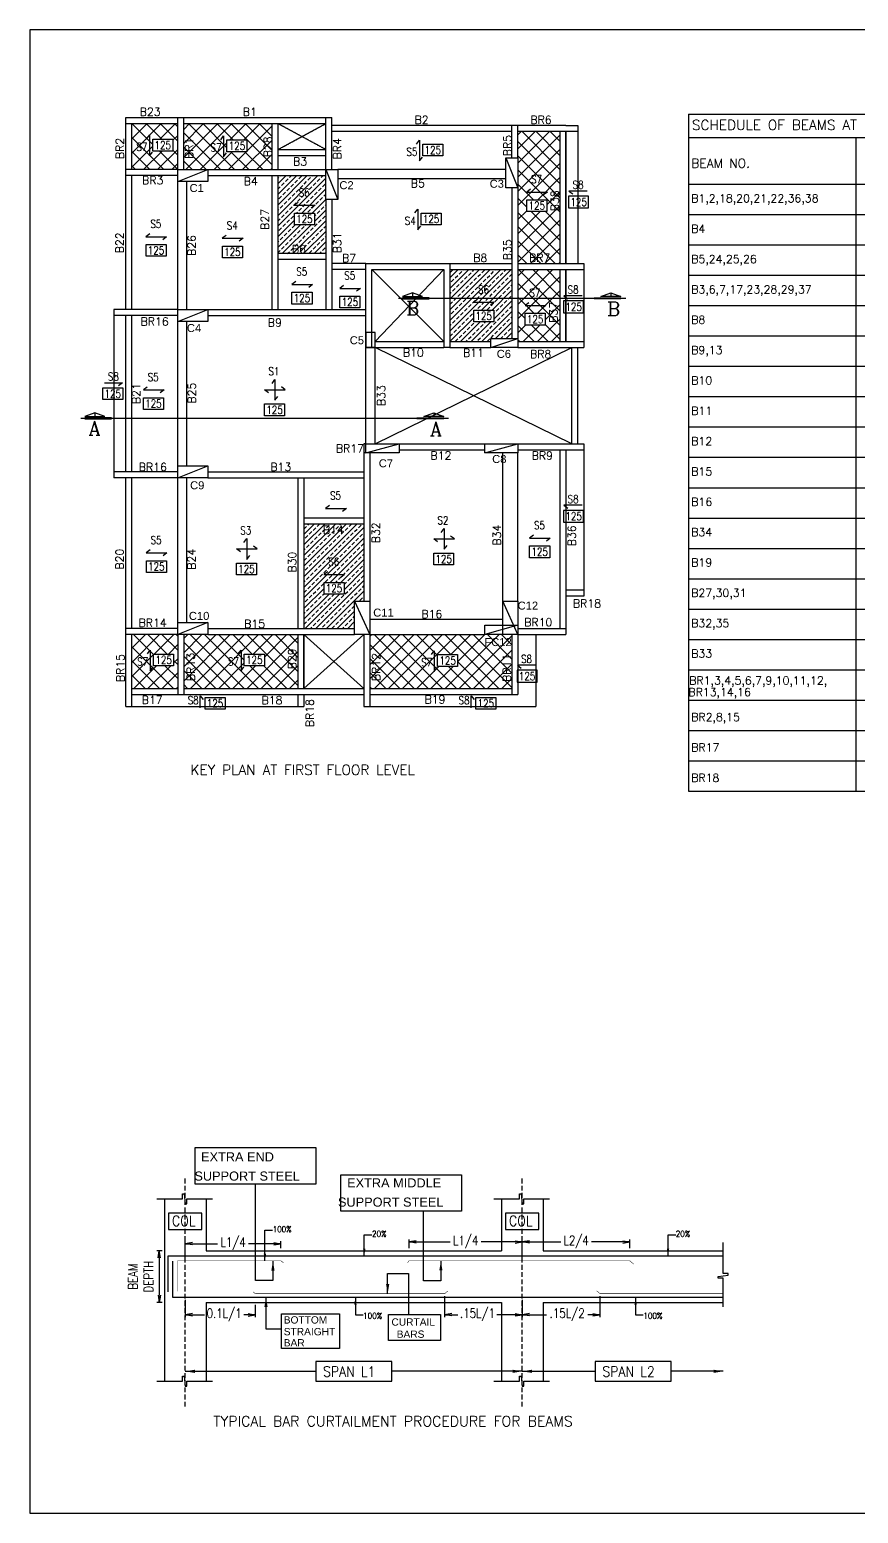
# Model space of a CAD drawing. Extents: x 3522 to 54839, y 1757 to 38837.
# Drawn here: x 3522 to 24226, y 1757 to 38837 of the extents above; entities that cross this region are included whole.
import ezdxf
from ezdxf.enums import TextEntityAlignment as Align

# ---------------------------------------------------------------- set-up
doc = ezdxf.new("R2010")
doc.units = 0
doc.linetypes.add('DASHED', pattern=[0.75, 0.5, -0.25])
doc.linetypes.add('HIDDEN2', pattern=[0.1875, 0.125, -0.0625])
doc.layers.get('0').update_dxf_attribs({"linetype": 'CONTINUOUS'})
doc.layers.get('DEFPOINTS').update_dxf_attribs({"linetype": 'CONTINUOUS'})
for name, color, linetype in [('BM', 2, 'CONTINUOUS'), ('COLUMN', 1, 'CONTINUOUS'), ('DIM', 30, 'CONTINUOUS'), ('DIM_', 30, 'CONTINUOUS'), ('H', 9, 'CONTINUOUS'), ('SLAB_MATK', 161, 'CONTINUOUS'), ('SLAB_TEXT', 3, 'CONTINUOUS'), ('ST', 6, 'CONTINUOUS'), ('TABLE', 62, 'CONTINUOUS'), ('TEXT', 7, 'CONTINUOUS'), ('TEXT_SCH', 7, 'CONTINUOUS'), ('TXT1', 4, 'CONTINUOUS'), ('TXT2', 161, 'CONTINUOUS')]:
    doc.layers.add(name, color=color, linetype=linetype)
doc.styles.add('AA', font='arial.ttf')
doc.styles.add('AS', font='romans.shx', dxfattribs={"width": 0.8})
doc.styles.add('D1', font='romans.shx')
doc.styles.add('ROMANC', font='romanc.shx')
doc.styles.add('ROMANS', font='romans.shx', dxfattribs={"height": 0.2})
doc.styles.get("Standard").update_dxf_attribs({"font": 'arial.ttf'})
doc.dimstyles.new('DIM_AS', dxfattribs={"dimtxt": 195, "dimasz": 150, "dimexe": 50, "dimexo": 50, "dimgap": 50, "dimtad": 0, "dimdec": 0, "dimzin": 0, "dimtxsty": 'AS', "dimblk": 'OPEN', "dimcen": 0, "dimclrd": 256, "dimclre": 256, "dimclrt": 3, "dimazin": 3, "dimtfac": 1, "dimtdec": 0, "dimtmove": 0, "dimatfit": 3, "dimtolj": 1, "dimtzin": 0})
pattern_1 = [(45, (-2210513.87, 189036), (-176.776695, 176.776695), []), (135, (-2210513.87, 189036), (-176.776695, -176.776695), [])]

# ---------------------------------------------------------------- blocks, each defined once
blk = doc.blocks.new('_OPEN')
at = {"color": 0, "linetype": 'BYBLOCK'}
for p, q in [((-1, 0.17), (0, 0)), ((-1, -0.17), (0, 0)), ((0, 0), (-1, 0))]:
    blk.add_line(p, q, dxfattribs=at)
blk = doc.blocks.new('*D2')
at = {"layer": 'DEFPOINTS', "color": 0}
for p in [(1409930, -190329), (1409819, -191408), (1409930, -191408)]:
    blk.add_point(p, dxfattribs=at)
at = {"layer": 'DIM'}
for p, q in [((1409880, -190329), (1409769, -190329)), ((1409819, -190479), (1409819, -191258)), ((1409880, -191408), (1409769, -191408))]:
    blk.add_line(p, q, dxfattribs=at)
at = {"layer": 'DIM', "xscale": 150, "yscale": 150, "zscale": 150}
for p, rotation in [((1409819, -190329), 90), ((1409819, -191408), 270)]:
    blk.add_blockref('_OPEN', p, dxfattribs=dict(at, rotation=rotation))
at = {"layer": 'DIM', "color": 3, "insert": (1409434, -190869), "char_height": 195, "attachment_point": 5, "rotation": 90, "style": 'AS'}
blk.add_mtext('\\A1;{\\C4;BEAM\\PDEPTH}', dxfattribs=at)
blk = doc.blocks.new('*D5')
at = {"layer": 'DEFPOINTS', "color": 0}
for p in [(1419619, -190147), (1419619, -190329), (1417378, -190542)]:
    blk.add_point(p, dxfattribs=at)
at = {"layer": 'DIM'}
for p, q in [((1417378, -190492), (1417378, -190097)), ((1417528, -190147), (1418177, -190147)), ((1419469, -190147), (1418819, -190147)), ((1419619, -190279), (1419619, -190097))]:
    blk.add_line(p, q, dxfattribs=at)
at = {"layer": 'DIM', "xscale": 150, "yscale": 150, "zscale": 150, "rotation": 180}
blk.add_blockref('_OPEN', (1417378, -190147), dxfattribs=at)
at = {"layer": 'DIM', "xscale": 150, "yscale": 150, "zscale": 150}
blk.add_blockref('_OPEN', (1419619, -190147), dxfattribs=at)
at = {"layer": 'DIM', "color": 3, "insert": (1418498, -190147), "char_height": 195, "attachment_point": 5, "style": 'AS'}
blk.add_mtext('\\A1;L2/4', dxfattribs=at)
blk = doc.blocks.new('*D3')
at = {"layer": 'DEFPOINTS', "color": 0}
for p in [(1415020, -190329), (1417378, -190147), (1417378, -190542)]:
    blk.add_point(p, dxfattribs=at)
at = {"layer": 'DIM'}
for p, q in [((1415020, -190279), (1415020, -190097)), ((1415170, -190147), (1415878, -190147)), ((1417228, -190147), (1416520, -190147)), ((1417378, -190492), (1417378, -190097))]:
    blk.add_line(p, q, dxfattribs=at)
at = {"layer": 'DIM', "xscale": 150, "yscale": 150, "zscale": 150, "rotation": 180}
blk.add_blockref('_OPEN', (1415020, -190147), dxfattribs=at)
at = {"layer": 'DIM', "xscale": 150, "yscale": 150, "zscale": 150}
blk.add_blockref('_OPEN', (1417378, -190147), dxfattribs=at)
at = {"layer": 'DIM', "color": 3, "insert": (1416199, -190147), "char_height": 195, "attachment_point": 5, "style": 'AS'}
blk.add_mtext('\\A1;L1/4', dxfattribs=at)
blk = doc.blocks.new('*D6')
at = {"layer": 'DEFPOINTS', "color": 0}
for p in [(1412352, -190183), (1412352, -190329), (1410360, -190542)]:
    blk.add_point(p, dxfattribs=at)
at = {"layer": 'DIM'}
for p, q in [((1410360, -190492), (1410360, -190133)), ((1410510, -190183), (1411035, -190183)), ((1412202, -190183), (1411677, -190183)), ((1412352, -190279), (1412352, -190133))]:
    blk.add_line(p, q, dxfattribs=at)
at = {"layer": 'DIM', "xscale": 150, "yscale": 150, "zscale": 150, "rotation": 180}
blk.add_blockref('_OPEN', (1410360, -190183), dxfattribs=at)
at = {"layer": 'DIM', "xscale": 150, "yscale": 150, "zscale": 150}
blk.add_blockref('_OPEN', (1412352, -190183), dxfattribs=at)
at = {"layer": 'DIM', "color": 3, "insert": (1411356, -190183), "char_height": 195, "attachment_point": 5, "style": 'AS'}
blk.add_mtext('\\A1;L1/4', dxfattribs=at)
blk = doc.blocks.new('*D7')
at = {"layer": 'DEFPOINTS', "color": 0}
for p in [(1415761, -191224), (1417378, -191300), (1415761, -191663)]:
    blk.add_point(p, dxfattribs=at)
at = {"layer": 'DIM'}
for p, q in [((1415761, -191274), (1415761, -191713)), ((1417378, -191350), (1417378, -191713)), ((1415911, -191663), (1416038, -191663)), ((1417228, -191663), (1416851, -191663))]:
    blk.add_line(p, q, dxfattribs=at)
at = {"layer": 'DIM', "xscale": 150, "yscale": 150, "zscale": 150, "rotation": 180}
blk.add_blockref('_OPEN', (1415761, -191663), dxfattribs=at)
at = {"layer": 'DIM', "xscale": 150, "yscale": 150, "zscale": 150}
blk.add_blockref('_OPEN', (1417378, -191663), dxfattribs=at)
at = {"layer": 'DIM', "color": 3, "insert": (1416444, -191663), "char_height": 195, "attachment_point": 5, "style": 'AS'}
blk.add_mtext('\\A1;.15L/1', dxfattribs=at)
blk = doc.blocks.new('*D4')
at = {"layer": 'DEFPOINTS', "color": 0}
for p in [(1418995, -191224), (1417378, -191300), (1418995, -191663)]:
    blk.add_point(p, dxfattribs=at)
at = {"layer": 'DIM'}
for p, q in [((1417378, -191350), (1417378, -191713)), ((1418995, -191274), (1418995, -191713)), ((1417528, -191663), (1417883, -191663)), ((1418845, -191663), (1418741, -191663))]:
    blk.add_line(p, q, dxfattribs=at)
at = {"layer": 'DIM', "xscale": 150, "yscale": 150, "zscale": 150, "rotation": 180}
blk.add_blockref('_OPEN', (1417378, -191663), dxfattribs=at)
at = {"layer": 'DIM', "xscale": 150, "yscale": 150, "zscale": 150}
blk.add_blockref('_OPEN', (1418995, -191663), dxfattribs=at)
at = {"layer": 'DIM', "color": 3, "insert": (1418312, -191663), "char_height": 195, "attachment_point": 5, "style": 'AS'}
blk.add_mtext('\\A1;.15L/2', dxfattribs=at)
blk = doc.blocks.new('*D8')
at = {"layer": 'DEFPOINTS', "color": 0}
for p in [(1410360, -191300), (1411819, -191408), (1411819, -191665)]:
    blk.add_point(p, dxfattribs=at)
at = {"layer": 'DIM'}
for p, q in [((1410360, -191350), (1410360, -191715)), ((1411819, -191458), (1411819, -191715)), ((1410510, -191665), (1410760, -191665)), ((1411669, -191665), (1411581, -191665))]:
    blk.add_line(p, q, dxfattribs=at)
at = {"layer": 'DIM', "xscale": 150, "yscale": 150, "zscale": 150, "rotation": 180}
blk.add_blockref('_OPEN', (1410360, -191665), dxfattribs=at)
at = {"layer": 'DIM', "xscale": 150, "yscale": 150, "zscale": 150}
blk.add_blockref('_OPEN', (1411819, -191665), dxfattribs=at)
at = {"layer": 'DIM', "color": 3, "insert": (1411170, -191665), "char_height": 195, "attachment_point": 5, "style": 'AS'}
blk.add_mtext('\\A1;0.1L/1', dxfattribs=at)
blk = doc.blocks.new('A$C474F4318')
at = {"layer": 'BM', "linetype": 'HIDDEN2', "ltscale": 800}
for p, q in [((1186.4, 410.7), (1186.4, 5204)), ((8204.5, 410.7), (8204.5, 5204))]:
    blk.add_line(p, q, dxfattribs=at)
at = {"layer": 'BM'}
for p, q in [((756.6, 4736.4), (756.6, 941.1)), ((1619.4, 4736.4), (1619.4, 3657.9)), ((7773.1, 4736.4), (7773.1, 3657.9)), ((8635.9, 4736.4), (8635.9, 3657.9)), ((7773.1, 4059.4), (7773.1, 3915.6)), ((8635.9, 4059.4), (8635.9, 3915.6)), ((1619.4, 3931.2), (1619.4, 3787.4)), ((1619.4, 3657.9), (7773.1, 3657.9)), ((8635.9, 3657.9), (12389.1, 3657.9)), ((1619.4, 2579.5), (7773.1, 2579.5)), ((1619.4, 2579.5), (1619.4, 941.1)), ((7773.1, 2579.5), (7773.1, 941.1)), ((8635.9, 2579.5), (8635.9, 941.1)), ((8635.9, 2579.5), (12389.1, 2579.5)), ((1619.4, 1471.7), (1619.4, 1327.9)), ((7773.1, 1471.7), (7773.1, 1327.9)), ((8635.9, 1471.7), (8635.9, 1327.9))]:
    blk.add_line(p, q, dxfattribs=at)
for points in [[(597.7, 4736.4), (1126.6, 4736.4), (1126.6, 4841.2), (1162, 4841.2), (1186.4, 4631.5), (1220.5, 4631.5), (1220.5, 4736.4), (1751.4, 4736.4)], [(7614.2, 4736.4), (8143.1, 4736.4), (8143.1, 4841.2), (8178.5, 4841.2), (8202.9, 4631.5), (8237.1, 4631.5), (8237.1, 4736.4), (8767.9, 4736.4)], [(12389.1, 2488.5), (12389.1, 3087.6), (12284.2, 3087.6), (12284.2, 3123), (12494, 3147.4), (12494, 3181.6), (12389.1, 3181.6), (12389.1, 3829.4)], [(597.7, 941.1), (1126.6, 941.1), (1126.6, 1046), (1162, 1046), (1186.4, 836.2), (1220.5, 836.2), (1220.5, 941.1), (1751.4, 941.1)], [(7614.2, 941.1), (8143.1, 941.1), (8143.1, 1046), (8178.5, 1046), (8202.9, 836.2), (8237.1, 836.2), (8237.1, 941.1), (8767.9, 941.1)]]:
    blk.add_lwpolyline(points, dxfattribs=at)
at = {"layer": 'DIM_'}
for points in [[(1390.1, 5807.5), (3906.1, 5807.5), (3906.1, 5045.6), (1390.1, 5045.6)], [(4423.9, 5239.8), (6939.9, 5239.8), (6939.9, 4477.9), (4423.9, 4477.9)], [(837.2, 4102.8), (1532.5, 4102.8), (1532.5, 4442.4), (837.2, 4442.4)], [(7853.7, 4102.8), (8549, 4102.8), (8549, 4442.4), (7853.7, 4442.4)], [(3190.1, 2346.2), (4397.2, 2346.2), (4397.2, 1619.2), (3190.1, 1619.2)], [(5419, 2332.3), (6501.4, 2332.3), (6501.4, 1787.2), (5419, 1787.2)], [(3905.7, 942.2), (5486.8, 942.2), (5486.8, 1349.6), (3905.7, 1349.6)], [(9721.9, 942.2), (11303.1, 942.2), (11303.1, 1349.6), (9721.9, 1349.6)]]:
    blk.add_lwpolyline(points, close=True, dxfattribs=at)
at = {"layer": 'DIM_', "linetype": 'CONTINUOUS'}
blk.add_lwpolyline([(3012.2, 3405.1), (3012.2, 3038.8), (2648.1, 3038.8), (2648.1, 5045.6)], dxfattribs=at)
at = {"layer": 'ST', "linetype": 'CONTINUOUS'}
for points in [[(828, 2798.8), (828, 3550.1), (12389.1, 3550.1)], [(918.7, 3442.7), (918.7, 2687.4), (12389.1, 2687.4)]]:
    blk.add_lwpolyline(points, dxfattribs=at)
at = {"layer": 'ST', "linetype": 'CONTINUOUS', "const_width": 10}
for points in [[(1024.1, 2814.2), (1024.1, 3445), (3178.7, 3445), (3232.8, 3408.2)], [(5816, 3407.7), (5846.1, 3445), (10445, 3445), (10522.2, 3380.1)], [(2596.5, 2803.7), (2645.4, 2763.7), (6587.2, 2763.7), (6653.2, 2817.1)], [(9754.9, 2822.1), (9821.8, 2763.7), (12389.1, 2763.7)]]:
    blk.add_lwpolyline(points, dxfattribs=at)
at = {"layer": 'TEXT', "style": 'ROMANS', "width": 0.88}
for s, p in [('100%%%', (3006.5, 4042.3)), ('20%%%', (5074.9, 3947)), ('20%%%', (11399, 3947)), ('100%%%', (4890.5, 2239.8)), ('100%%%', (10724.5, 2239.8))]:
    blk.add_text(s, height=125, dxfattribs=at).set_placement(p)
at = {"layer": 'TXT1'}
for s, height, p in [('EXTRA END', 189.8, (1516.1, 5517.6)), (' SUPPORT STEEL', 189.803, (1303.9, 5117.6)), ('EXTRA MIDDLE', 189.803, (4557.2, 4975.2)), (' SUPPORT STEEL', 189.803, (4292.8, 4575.2)), ('BOTTOM ', 151.84, (3237.1, 2140.5)), ('CURTAIL ', 151.84, (5480.1, 2097)), ('STRAIGHT', 151.84, (3237.1, 1896.1)), ('BARS', 151.84, (5589.2, 1844)), ('BAR', 151.84, (3237.1, 1663.9))]:
    blk.add_text(s, height=height, dxfattribs=at).set_placement(p)
at = {"layer": 'TXT1', "style": 'ROMANS', "width": 0.88}
for s, p in [('COL', (910.9, 4170.1)), ('COL', (7927.5, 4170.1)), ('SPAN L1', (4056.5, 1032.7)), ('SPAN L2', (9872.8, 1032.7))]:
    blk.add_text(s, height=215.69, dxfattribs=at).set_placement(p)
at = {"layer": 'TXT2', "style": 'ROMANC'}
blk.add_text('TYPICAL BAR CURTAILMENT PROCEDURE FOR BEAMS ', height=214.773, dxfattribs=at).set_placement((1770.6, 0))
at = {"layer": 'DIM'}
for base, p1, p2, text, picture, middle in [((3178.7, 3804.1), (1186.4, 3445), (3178.7, 3657.9), 'L1/4', '*D6', (2182.6, 3804.1)), ((8204.5, 3839.8), (5846.1, 3657.9), (8204.5, 3445), 'L1/4', '*D3', (7025.3, 3839.8)), ((10445, 3839.9), (8204.5, 3445), (10445, 3657.9), 'L2/4', '*D5', (9324.7, 3839.9))]:
    dim = blk.add_linear_dim(base=base, p1=p1, p2=p2, text=text, dimstyle='DIM_AS', dxfattribs=at)
    dim.commit()
    dim.dimension.update_dxf_attribs({"geometry": picture, "text_midpoint": middle, "insert": (-1409173.6, 193987.3)})
dim = blk.add_linear_dim(base=(645, 2579.5), p1=(756.6, 3657.9), p2=(756.6, 2579.5), angle=90, text='{\\C4;BEAM\\PDEPTH}', dimstyle='DIM_AS', dxfattribs=at)
dim.commit()
dim.dimension.update_dxf_attribs({"geometry": '*D2', "text_midpoint": (260, 3118.7), "insert": (-1409173.6, 193987.3)})
for base, p1, p2, text, picture, middle in [((2645.4, 2322), (1186.4, 2687.4), (2645.4, 2579.5), '0.1L/1', '*D8', (1996.8, 2322)), ((6587.2, 2324), (8204.5, 2687.4), (6587.2, 2763.7), '.15L/1', '*D7', (7270.9, 2324))]:
    dim = blk.add_linear_dim(base=base, p1=p1, p2=p2, text=text, dimstyle='DIM_AS', dxfattribs=at)
    dim.commit()
    dim.dimension.update_dxf_attribs({"geometry": picture, "text_midpoint": middle, "dimtype": 128, "insert": (-1409173.6, 193987.3)})
dim = blk.add_linear_dim(base=(9821.8, 2324), p1=(8204.5, 2687.4), p2=(9821.8, 2763.7), angle=180, text='.15L/2', dimstyle='DIM_AS', dxfattribs=at)
dim.commit()
dim.dimension.update_dxf_attribs({"geometry": '*D4', "text_midpoint": (9138.1, 2324), "dimtype": 128, "insert": (-1409173.6, 193987.3)})
at = {"layer": 'DIM_', "linetype": 'CONTINUOUS'}
for points, override in [([(3012.2, 3445.1), (3012.2, 3038.8), (2648.1, 3038.8), (2648.1, 5045.6)], {"dimasz": 200, "dimgap": 50, "dimtad": 0, "dimfxl": 0.02, "dimfxlon": 1}), ([(6509.2, 3445.6), (6509.2, 3030.9), (6145.2, 3030.9), (6145.2, 4477.9)], {"dimasz": 200, "dimgap": 50, "dimtad": 0, "dimfxl": 0.02, "dimfxlon": 1}), ([(2845.7, 3445), (2845.7, 4084.1), (3005.3, 4084.1)], {"dimgap": 50, "dimtad": 0, "dimfxl": 0.02, "dimfxlon": 1}), ([(4914, 3550.1), (4914, 3988.9), (5073.6, 3988.9)], {"dimgap": 50, "dimtad": 0, "dimfxl": 0.02, "dimfxlon": 1}), ([(11238.2, 3550.1), (11238.2, 3988.9), (11397.8, 3988.9)], {"dimgap": 50, "dimtad": 0, "dimfxl": 0.02, "dimfxlon": 1}), ([(5400.9, 2761.1), (5400.9, 3179.7), (5834, 3179.7), (5834, 2332.3)], {"dimasz": 200, "dimfxl": 0.02, "dimfxlon": 1}), ([(2867.7, 2687.8), (2867.7, 2028), (3190.1, 2028)], {"dimasz": 200, "dimgap": 50, "dimtad": 0, "dimfxl": 0.02, "dimfxlon": 1}), ([(4729.7, 2687.4), (4729.7, 2322.9), (4889.3, 2322.9)], {"dimgap": 50, "dimtad": 0, "dimfxl": 0.02, "dimfxlon": 1}), ([(10563.7, 2687.4), (10563.7, 2322.9), (10723.3, 2322.9)], {"dimgap": 50, "dimtad": 0, "dimfxl": 0.02, "dimfxlon": 1}), ([(1186.9, 1145.9), (3905.7, 1145.9)], {"dimasz": 200, "dimgap": 50, "dimtad": 0, "dimfxl": 0.02, "dimfxlon": 1, "dimtfill": 2}), ([(8204.5, 1145.9), (5486.8, 1145.9)], {"dimasz": 200, "dimgap": 50, "dimtad": 0, "dimfxl": 0.02, "dimfxlon": 1, "dimtfill": 2}), ([(8204.4, 1145.9), (9721.9, 1145.9)], {"dimasz": 200, "dimgap": 50, "dimtad": 0, "dimfxl": 0.02, "dimfxlon": 1, "dimtfill": 2}), ([(12389.1, 1145.9), (11303.1, 1145.9)], {"dimasz": 200, "dimgap": 50, "dimtad": 0, "dimfxl": 0.02, "dimfxlon": 1, "dimtfill": 2})]:
    blk.add_leader(points, dimstyle='DIM_AS', override=override, dxfattribs=at)

msp = doc.modelspace()

# ---------------------------------------------------------------- hatches: boundary and pattern name
at = {"layer": 'H'}
h = msp.add_hatch(dxfattribs=at)
h.set_pattern_fill('ANSI37,_O', color=256, scale=2000)
h.set_pattern_definition(pattern_1)
h.paths.add_polyline_path([(7221, 36490), (6071, 36490), (6071, 35340), (7221, 35340)])
h.paths.add_polyline_path([(7098, 36099), (7098, 35804), (6598, 35804), (6598, 36099)], flags=16)
h.paths.add_polyline_path([(9571, 36490), (7371, 36490), (7371, 35340), (7971, 35340), (9571, 35340)])
h.paths.add_polyline_path([(8451, 36082), (8951, 36082), (8951, 35787), (8451, 35787)], flags=16)
h.paths.add_polyline_path([(16771, 36290), (15721, 36290), (15721, 35635), (15721, 34885), (15721, 32990), (16771, 32990)])
h.paths.add_polyline_path([(16444, 34586), (16444, 34291), (15945, 34291), (15945, 34586)], flags=16)
h.paths.add_polyline_path([(16771, 32840), (15721, 32840), (15721, 32120), (16771, 32120)])
h.paths.add_polyline_path([(16771, 32120), (15721, 32120), (15721, 31120), (15721, 31040), (16771, 31040)])
h.paths.add_polyline_path([(16402, 31453), (15902, 31453), (15902, 31748), (16402, 31748)], flags=16)
h.paths.add_polyline_path([(6145, 35758), (6504, 35758), (6504, 36058), (6145, 36058)], flags=24)
h.paths.add_polyline_path([(6607, 35801), (7088, 35801), (7088, 36101), (6607, 36101)], flags=24)
h.paths.add_polyline_path([(9621, 35596), (9621, 36220), (9321, 36220), (9321, 35596)], flags=9)
h.paths.add_polyline_path([(7653, 35557), (7653, 36105), (7353, 36105), (7353, 35557)], flags=9)
h.paths.add_polyline_path([(7998, 35741), (8357, 35741), (8357, 36041), (7998, 36041)], flags=24)
h.paths.add_polyline_path([(8460, 35784), (8941, 35784), (8941, 36084), (8460, 36084)], flags=24)
h.paths.add_polyline_path([(15948, 32985), (16581, 32985), (16581, 33285), (15948, 33285)], flags=9)
h.paths.add_polyline_path([(16794, 34249), (16794, 34872), (16494, 34872), (16494, 34249)], flags=9)
h.paths.add_polyline_path([(16009, 34950), (16368, 34950), (16368, 35250), (16009, 35250)], flags=24)
h.paths.add_polyline_path([(15954, 34289), (16435, 34289), (16435, 34589), (15954, 34589)], flags=24)
h.paths.add_polyline_path([(15967, 32112), (16326, 32112), (16326, 32412), (15967, 32412)], flags=9)
h.paths.add_polyline_path([(15912, 31450), (16393, 31450), (16393, 31750), (15912, 31750)], flags=24)
h.paths.add_polyline_path([(16759, 31463), (16759, 32087), (16459, 32087), (16459, 31463)], flags=24)
h = msp.add_hatch(dxfattribs=at)
h.set_pattern_fill('ANSI33', color=256, scale=750)
h.set_pattern_definition([(45, (-2210513.87, 189036), (-132.582521, 132.582521), []), (45, (-2210381.3, 189036), (-132.582521, 132.582521), [93.75, -46.875])])
h.paths.add_polyline_path([(10921, 35190), (9721, 35190), (9721, 33240), (10921, 33240), (10921, 34590)])
h.paths.add_polyline_path([(10137, 34254), (10637, 34254), (10637, 33959), (10137, 33959)], flags=16)
h.paths.add_polyline_path([(10023, 33204), (10447, 33204), (10447, 33504), (10023, 33504)], flags=9)
h.paths.add_polyline_path([(10205, 34618), (10557, 34618), (10557, 34918), (10205, 34918)], flags=24)
h.paths.add_polyline_path([(10146, 33956), (10627, 33956), (10627, 34256), (10146, 34256)], flags=24)
h = msp.add_hatch(dxfattribs=at)
h.set_pattern_fill('ANSI33', color=256, scale=750)
h.set_pattern_definition([(45, (14020.72, 31039.76), (-132.583, 132.583), []), (45, (14153.3, 31039.76), (-132.583, 132.583), [93.75, -46.875])])
h.paths.add_polyline_path([(15571, 32840), (14021, 32840), (14021, 31040), (15041, 31040), (15041, 31120), (15571, 31120)])
h.paths.add_polyline_path([(15115, 31535), (14616, 31535), (14616, 31830), (15115, 31830)], flags=16)
h.paths.add_polyline_path([(14680, 32194), (15039, 32194), (15039, 32494), (14680, 32494)], flags=24)
h.paths.add_polyline_path([(14621, 31533), (15109, 31533), (15109, 31833), (14621, 31833)], flags=24)
h = msp.add_hatch(dxfattribs=at)
h.set_pattern_fill('ANSI33', color=256, scale=750)
h.set_pattern_definition([(45, (10375.41, 23838.01), (-132.583, 132.583), []), (45, (10508, 23838.01), (-132.583, 132.583), [93.75, -46.875])])
h.paths.add_polyline_path([(11641, 24550), (11871, 24550), (11871, 26490), (10375, 26490), (10375, 23870), (11641, 23870)])
h.paths.add_polyline_path([(10877, 24729), (10877, 25024), (11376, 25024), (11376, 24729)], flags=16)
h.paths.add_polyline_path([(10945, 25389), (11297, 25389), (11297, 25689), (10945, 25689)], flags=24)
h.paths.add_polyline_path([(10886, 24727), (11367, 24727), (11367, 25027), (10886, 25027)], flags=24)
h.paths.add_polyline_path([(10798, 26185), (11383, 26185), (11383, 26485), (10798, 26485)], flags=24)
h.paths.add_polyline_path([(10741, 23838), (11336, 23838), (11336, 24138), (10741, 24138)], flags=9)
h = msp.add_hatch(dxfattribs=at)
h.set_pattern_fill('ANSI37,_O', color=256, scale=2000)
h.set_pattern_definition(pattern_1)
h.paths.add_polyline_path([(15571, 23720), (15341, 23720), (14891, 23720), (12021, 23720), (12021, 22370), (15571, 22370)])
h.paths.add_polyline_path([(14214, 22923), (13714, 22923), (13714, 23218), (14214, 23218)], flags=16)
h.paths.add_polyline_path([(10225, 23720), (7971, 23720), (7371, 23720), (7371, 22370), (10225, 22370)])
h.paths.add_polyline_path([(8885, 22938), (8885, 23233), (9385, 23233), (9385, 22938)], flags=16)
h.paths.add_polyline_path([(7221, 23720), (6071, 23720), (6071, 22370), (7221, 22370)])
h.paths.add_polyline_path([(6619, 23233), (7119, 23233), (7119, 22938), (6619, 22938)], flags=16)
h.paths.add_polyline_path([(13262, 22877), (13621, 22877), (13621, 23177), (13262, 23177)], flags=24)
h.paths.add_polyline_path([(13723, 22920), (14204, 22920), (14204, 23220), (13723, 23220)], flags=24)
h.paths.add_polyline_path([(15591, 22485), (15591, 23185), (15291, 23185), (15291, 22485)], flags=9)
h.paths.add_polyline_path([(12325, 22507), (12325, 23293), (12025, 23293), (12025, 22507)], flags=24)
h.paths.add_polyline_path([(14830, 23377), (15617, 23377), (15617, 23687), (14830, 23687)], flags=9)
h.paths.add_polyline_path([(10230, 22800), (10230, 23414), (9930, 23414), (9930, 22800)], flags=9)
h.paths.add_polyline_path([(8432, 22892), (8791, 22892), (8791, 23192), (8432, 23192)], flags=24)
h.paths.add_polyline_path([(8894, 22935), (9375, 22935), (9375, 23235), (8894, 23235)], flags=24)
h.paths.add_polyline_path([(7695, 22507), (7695, 23293), (7395, 23293), (7395, 22507)], flags=24)
h.paths.add_polyline_path([(6166, 22892), (6526, 22892), (6526, 23192), (6166, 23192)], flags=24)
h.paths.add_polyline_path([(6628, 22935), (7109, 22935), (7109, 23235), (6628, 23235)], flags=24)

# ---------------------------------------------------------------- linework, layer by layer
at = {"linetype": 'CONTINUOUS'}
msp.add_lwpolyline([(3522, 1757), (54822, 1757), (54822, 38837), (3522, 38837)], close=True, dxfattribs=at)
at = {"layer": 'BM'}
for p, q in [((5921, 31840), (5921, 36640)), ((5921, 36640), (11071, 36640)), ((5921, 36490), (7221, 36490)), ((6071, 35340), (6071, 36490)), ((7221, 35340), (7221, 36640)), ((7371, 35340), (7371, 36640)), ((7371, 36490), (10921, 36490)), ((9571, 36490), (9571, 35340)), ((9721, 36490), (9721, 35340)), ((10921, 35340), (10921, 36640)), ((11071, 35340), (11071, 36640)), ((16921, 36440), (11071, 36440)), ((15571, 35635), (15571, 36440)), ((15721, 35635), (15721, 36440)), ((16921, 36440), (17221, 36440)), ((17221, 36440), (17221, 32990)), ((15571, 36290), (11071, 36290)), ((17221, 36290), (15721, 36290)), ((16771, 36290), (16771, 32990)), ((16921, 32990), (16921, 36290)), ((16921, 36290), (16921, 32990)), ((9721, 35840), (10921, 35840)), ((9721, 35840), (10921, 35840)), ((9721, 35690), (10921, 35690)), ((7221, 35340), (5921, 35340)), ((7971, 35340), (10921, 35340)), ((15421, 35340), (11221, 35340)), ((7221, 35190), (5921, 35190)), ((6071, 31840), (6071, 35190)), ((7221, 31840), (7221, 35040)), ((7451, 31840), (7451, 35040)), ((7971, 35190), (10921, 35190)), ((9571, 35190), (9571, 31840)), ((9721, 35193), (9721, 31840)), ((15421, 35110), (11221, 35110)), ((15571, 34885), (15571, 31120)), ((15721, 34885), (15721, 31120)), ((10921, 34590), (10921, 31840)), ((11071, 34590), (11071, 31840)), ((10921, 33240), (9721, 33240)), ((10921, 33090), (9721, 33090)), ((11921, 32990), (11071, 32990)), ((11921, 32840), (11071, 32840)), ((14021, 32990), (15571, 32990)), ((14021, 32840), (15571, 32840)), ((15721, 32990), (16921, 32990)), ((15721, 32840), (17371, 32840)), ((16771, 32840), (16771, 31040)), ((16921, 32990), (17371, 32990)), ((16921, 31040), (16921, 32840)), ((16921, 32840), (16921, 31040)), ((17371, 32990), (17371, 30890)), ((5621, 31840), (5621, 27640)), ((7221, 31840), (5621, 31840)), ((7221, 31690), (5621, 31690)), ((5921, 27790), (5921, 31690)), ((6071, 27790), (6071, 31690)), ((7221, 27940), (7221, 31540)), ((7451, 27940), (7451, 31540)), ((7971, 31840), (11921, 31840)), ((7971, 31690), (11921, 31690)), ((11921, 28490), (11921, 30890)), ((12151, 31040), (13871, 31040)), ((12151, 28490), (12151, 30890)), ((12151, 30890), (13871, 30890)), ((14021, 31040), (15041, 31040)), ((14021, 30890), (15041, 30890)), ((15721, 31040), (17371, 31040)), ((15721, 30890), (17371, 30890)), ((17071, 28490), (17071, 30890)), ((17221, 28490), (17221, 30890)), ((11871, 28490), (11871, 24550)), ((12021, 28260), (12021, 24550)), ((12751, 28490), (14891, 28490)), ((12751, 28340), (14891, 28340)), ((15341, 24550), (15341, 28260)), ((15721, 28490), (17368, 28490)), ((15721, 28340), (17368, 28340)), ((15721, 24550), (15721, 28260)), ((16768, 28340), (16768, 23870)), ((16918, 28340), (16918, 23720)), ((16918, 28340), (16918, 23720)), ((17368, 28490), (17368, 24680)), ((7221, 27790), (5621, 27790)), ((7221, 27640), (5621, 27640)), ((5921, 21920), (5921, 27640)), ((6071, 23870), (6071, 27640)), ((7221, 24020), (7221, 27640)), ((7451, 24020), (7451, 27640)), ((7971, 27790), (11871, 27790)), ((7971, 27640), (11871, 27640)), ((10225, 27640), (10225, 23870)), ((10375, 27640), (10375, 23870)), ((10375, 26640), (11871, 26640)), ((10375, 26490), (11871, 26490)), ((17368, 24830), (16918, 24830)), ((17368, 24680), (16918, 24680)), ((7221, 23870), (5921, 23870)), ((7971, 23870), (10375, 23870)), ((10375, 23870), (11641, 23870)), ((12021, 24100), (15341, 24100)), ((15721, 23870), (16918, 23870)), ((7221, 23720), (5921, 23720)), ((6071, 21920), (6071, 23720)), ((7221, 23720), (7221, 22220)), ((7371, 23720), (7371, 22220)), ((7971, 23720), (10375, 23720)), ((10225, 23720), (10225, 22370)), ((10375, 22370), (10375, 23720)), ((10375, 23720), (10375, 22370)), ((10375, 23720), (11641, 23720)), ((11871, 23720), (11871, 22220)), ((12021, 23720), (12021, 22220)), ((12021, 23720), (14891, 23720)), ((15571, 23720), (15571, 22220)), ((15721, 23720), (15721, 22220)), ((15721, 23720), (16918, 23720)), ((16171, 23720), (16171, 21920)), ((6071, 22370), (7221, 22370)), ((7371, 22370), (11871, 22370)), ((12021, 22370), (15571, 22370)), ((5921, 21920), (10375, 21920)), ((6071, 22220), (11871, 22220)), ((10225, 22220), (10225, 21920)), ((10375, 22220), (10375, 21920)), ((11871, 22220), (11871, 21920)), ((11871, 21920), (16171, 21920)), ((12021, 22220), (12021, 21920)), ((12021, 22220), (15721, 22220))]:
    msp.add_line(p, q, dxfattribs=at)
at = {"layer": 'COLUMN'}
for p, q in [((15421, 35635), (15721, 34885)), ((7221, 35040), (7971, 35340)), ((10921, 35340), (11221, 34590)), ((12071, 32840), (13871, 32840)), ((12071, 30890), (12071, 32840)), ((13871, 32840), (13871, 30890)), ((7221, 31540), (7971, 31840)), ((15041, 30890), (15721, 31120)), ((11921, 28490), (11871, 28490)), ((11921, 28260), (11871, 28260)), ((11921, 28260), (12751, 28490)), ((14891, 28260), (15721, 28490)), ((7221, 27640), (7971, 27940)), ((11641, 24550), (12021, 23720)), ((15721, 23720), (15341, 24550)), ((7971, 24020), (7221, 23720)), ((15721, 23950), (14891, 23720))]:
    msp.add_line(p, q, dxfattribs=at)
for points in [[(15421, 35635), (15721, 35635), (15721, 34885), (15421, 34885)], [(7221, 35040), (7221, 35340), (7971, 35340), (7971, 35040)], [(10921, 35340), (11221, 35340), (11221, 34590), (10921, 34590)], [(7221, 31540), (7221, 31840), (7971, 31840), (7971, 31540)], [(11921, 30890), (12151, 30890), (12151, 31270), (11921, 31270)], [(15041, 30890), (15041, 31120), (15721, 31120), (15721, 30890)], [(11921, 28260), (11921, 28490), (12751, 28490), (12751, 28260)], [(14891, 28260), (14891, 28490), (15721, 28490), (15721, 28260)], [(7221, 27640), (7221, 27940), (7971, 27940), (7971, 27640)], [(11641, 24550), (12021, 24550), (12021, 23720), (11641, 23720)], [(15721, 23720), (15341, 23720), (15341, 24550), (15721, 24550)], [(7971, 24020), (7971, 23720), (7221, 23720), (7221, 24020)], [(15721, 23950), (15721, 23720), (14891, 23720), (14891, 23950)]]:
    msp.add_lwpolyline(points, close=True, dxfattribs=at)
msp.add_lwpolyline([(12151, 30890), (11921, 30890), (11921, 32990), (14021, 32990), (14021, 30890), (13871, 30890)], dxfattribs=at)
at = {"layer": 'DIM'}
for p, q in [((13085, 32261), (12835, 32170)), ((13335, 32170), (13085, 32261)), ((13085, 32261), (13085, 32170)), ((17794, 32170), (18044, 32261)), ((18044, 32261), (18294, 32170)), ((18044, 32261), (18044, 32170)), ((18415, 32120), (12741, 32120)), ((12835, 32170), (13335, 32170)), ((13507, 32132), (12835, 32132)), ((12835, 32107), (13507, 32107)), ((17623, 32132), (18294, 32132)), ((18294, 32107), (17623, 32107)), ((18294, 32170), (17794, 32170)), ((13989, 29120), (4803, 29121)), ((5148, 29262), (4898, 29171)), ((4898, 29171), (5398, 29171)), ((5569, 29133), (4898, 29133)), ((4898, 29108), (5569, 29108)), ((5398, 29171), (5148, 29262)), ((5148, 29262), (5148, 29171)), ((13196, 29133), (13868, 29133)), ((13868, 29108), (13196, 29108)), ((13368, 29170), (13618, 29261)), ((13868, 29170), (13368, 29170)), ((13618, 29261), (13868, 29170)), ((13618, 29261), (13618, 29170))]:
    msp.add_line(p, q, dxfattribs=at)
at = {"layer": 'H', "linetype": 'DASHED'}
for p, q in [((9721, 35840), (10921, 36490)), ((10921, 35840), (9721, 36490))]:
    msp.add_line(p, q, dxfattribs=at)
at = {"layer": 'H'}
for p, q in [((10921, 33090), (10921, 32890)), ((13871, 31040), (12071, 32840)), ((12151, 31040), (13871, 32840)), ((12151, 28490), (17071, 30890)), ((17071, 28490), (12151, 30890)), ((10375, 22370), (11871, 23720)), ((11871, 22370), (10375, 23720))]:
    msp.add_line(p, q, dxfattribs=at)
at = {"layer": 'SLAB_MATK'}
for points in [[(6441, 36101), (6515, 36197), (6515, 35680), (6588, 35776)], [(8295, 36084), (8368, 36180), (8368, 35663), (8442, 35759)], [(13189, 35977), (13262, 36073), (13262, 35556), (13336, 35652)], [(10230, 34520), (10134, 34447), (10651, 34447), (10555, 34373)], [(16038, 34853), (15942, 34779), (16459, 34779), (16363, 34706)], [(17448, 34804), (16996, 34804), (17092, 34730)], [(13146, 34256), (13219, 34352), (13219, 33835), (13293, 33931)], [(6523, 33735), (6427, 33662), (6944, 33662), (6848, 33588)], [(8431, 33695), (8335, 33622), (8852, 33622), (8756, 33548)], [(10169, 32542), (10073, 32469), (10590, 32469), (10494, 32395)], [(11366, 32446), (11270, 32372), (11787, 32372), (11691, 32299)], [(14709, 32097), (14613, 32023), (15130, 32023), (15034, 31950)], [(15996, 32014), (15900, 31941), (16417, 31941), (16321, 31867)], [(17324, 32183), (16871, 32183), (16967, 32110)], [(9577, 29998), (9651, 30094), (9651, 29577), (9724, 29673)], [(5388, 30012), (5840, 30012), (5744, 29939)], [(6458, 29906), (6362, 29833), (6879, 29833), (6783, 29759)], [(9488, 29762), (9392, 29836), (9909, 29836), (9813, 29909)], [(11013, 26945), (10916, 26871), (11434, 26871), (11337, 26798)], [(17324, 26950), (16871, 26950), (16967, 26876)], [(13802, 26271), (13875, 26367), (13875, 25850), (13949, 25946)], [(8875, 26020), (8949, 26116), (8949, 25599), (9022, 25696)], [(13713, 26035), (13617, 26108), (14134, 26108), (14038, 26182)], [(16108, 26202), (16012, 26129), (16529, 26129), (16433, 26055)], [(6531, 25833), (6435, 25759), (6952, 25759), (6856, 25686)], [(8786, 25784), (8690, 25858), (9207, 25858), (9111, 25931)], [(10970, 25291), (10874, 25218), (11391, 25218), (11295, 25144)], [(6463, 23235), (6536, 23331), (6536, 22814), (6610, 22910)], [(8728, 23235), (8802, 23331), (8802, 22814), (8875, 22910)], [(13558, 23220), (13631, 23316), (13631, 22799), (13705, 22895)], [(16161, 22953), (15708, 22953), (15805, 22879)], [(7784, 21889), (7784, 22192), (7858, 22096)], [(14551, 21889), (14551, 22192), (14625, 22096)]]:
    msp.add_lwpolyline(points, dxfattribs=at)
for points in [[(6598, 35804), (6598, 36099), (7098, 36099), (7098, 35804)], [(8451, 35787), (8451, 36082), (8951, 36082), (8951, 35787)], [(13345, 35680), (13345, 35975), (13845, 35975), (13845, 35680)], [(15945, 34291), (15945, 34586), (16444, 34586), (16444, 34291)], [(17487, 34383), (17487, 34678), (16987, 34678), (16987, 34383)], [(10137, 33959), (10137, 34254), (10637, 34254), (10637, 33959)], [(13303, 33958), (13303, 34253), (13802, 34253), (13802, 33958)], [(6430, 33174), (6430, 33469), (6929, 33469), (6929, 33174)], [(8338, 33133), (8338, 33428), (8838, 33428), (8838, 33133)], [(10076, 31980), (10076, 32275), (10576, 32275), (10576, 31980)], [(11273, 31884), (11273, 32179), (11773, 32179), (11773, 31884)], [(17362, 31762), (17362, 32057), (16863, 32057), (16863, 31762)], [(14616, 31535), (14616, 31830), (15115, 31830), (15115, 31535)], [(15902, 31453), (15902, 31748), (16402, 31748), (16402, 31453)], [(5349, 29591), (5349, 29886), (5849, 29886), (5849, 29591)], [(6365, 29344), (6365, 29639), (6865, 29639), (6865, 29344)], [(9391, 29187), (9391, 29482), (9891, 29482), (9891, 29187)], [(17362, 26528), (17362, 26823), (16863, 26823), (16863, 26528)], [(13616, 25460), (13616, 25755), (14115, 25755), (14115, 25460)], [(16014, 25641), (16014, 25936), (16514, 25936), (16514, 25641)], [(6438, 25271), (6438, 25566), (6938, 25566), (6938, 25271)], [(8689, 25209), (8689, 25504), (9189, 25504), (9189, 25209)], [(10877, 24729), (10877, 25024), (11376, 25024), (11376, 24729)], [(6619, 22938), (6619, 23233), (7119, 23233), (7119, 22938)], [(8885, 22938), (8885, 23233), (9385, 23233), (9385, 22938)], [(13714, 22923), (13714, 23218), (14214, 23218), (14214, 22923)], [(16200, 22531), (16200, 22826), (15700, 22826), (15700, 22531)], [(7903, 21854), (7903, 22149), (8403, 22149), (8403, 21854)], [(14670, 21854), (14670, 22149), (15170, 22149), (15170, 21854)]]:
    msp.add_lwpolyline(points, close=True, dxfattribs=at)
at = {"layer": 'TABLE'}
for p, q in [((19981, 36726), (19981, 19805)), ((19981, 36726), (43906, 36726)), ((19981, 36142), (43906, 36142)), ((24163, 36142), (24163, 19805)), ((19981, 34975), (43906, 34975)), ((19981, 34216), (43906, 34216)), ((19981, 33458), (43906, 33458)), ((19981, 32699), (43906, 32699)), ((19981, 31941), (43906, 31941)), ((19981, 31182), (43906, 31182)), ((19981, 30424), (43906, 30424)), ((19981, 29665), (43906, 29665)), ((19981, 28907), (43906, 28907)), ((19981, 28149), (43906, 28149)), ((19981, 27390), (43906, 27390)), ((19981, 26632), (43906, 26632)), ((19981, 25873), (43906, 25873)), ((19981, 25873), (43906, 25873)), ((19981, 25115), (43906, 25115)), ((19981, 24356), (43906, 24356)), ((19981, 23598), (43906, 23598)), ((19981, 22839), (43906, 22839)), ((19981, 22839), (43906, 22839)), ((19981, 22081), (43906, 22081)), ((19981, 21322), (43906, 21322)), ((19981, 20564), (43906, 20564)), ((19981, 19805), (43906, 19805))]:
    msp.add_line(p, q, dxfattribs=at)

# ---------------------------------------------------------------- block references
at = {"layer": 'BM', "ltscale": 750, "xscale": 1.199999999999999, "yscale": 1.199999999999999, "zscale": 1.199999999999999}
msp.add_blockref('A$C474F4318', (5985, 3931), dxfattribs=at)

# ---------------------------------------------------------------- texts
at = {"layer": 'SLAB_TEXT', "style": 'AS', "width": 0.8}
for s, p in [('S7', (6325, 35908)), ('125', (6848, 35951)), ('S7', (8178, 35891)), ('125', (8701, 35934)), ('S5', (13072, 35784)), ('125', (13595, 35827)), ('S6', (10381, 34768)), ('S7', (16189, 35100)), ('S8', (17223, 34961)), ('125', (16194, 34439)), ('125', (17237, 34530)), ('125', (10386, 34106)), ('S4', (13029, 34062)), ('125', (13552, 34106)), ('S5', (6674, 33983)), ('S4', (8582, 33943)), ('125', (6679, 33321)), ('125', (8587, 33281)), ('S5', (10320, 32790)), ('S5', (11518, 32693)), ('S6', (14860, 32344)), ('S7', (16147, 32262)), ('S8', (17099, 32340)), ('125', (10325, 32128)), ('125', (11523, 32031)), ('125', (17113, 31909)), ('125', (14865, 31683)), ('125', (16152, 31600)), ('S8', (5613, 30169)), ('S5', (6609, 30154)), ('S1', (9623, 30301)), ('125', (5599, 29738)), ('125', (6614, 29492)), ('125', (9641, 29335)), ('S5', (11164, 27192)), ('S8', (17099, 27106)), ('125', (17113, 26676)), ('S3', (8921, 26323)), ('S2', (13847, 26573)), ('S5', (16259, 26450)), ('S5', (6682, 26080)), ('S6', (11121, 25539)), ('125', (13865, 25607)), ('125', (16264, 25788)), ('125', (6687, 25419)), ('125', (8939, 25357)), ('125', (11126, 24877)), ('S7', (6346, 23042)), ('125', (6869, 23085)), ('S7', (8612, 23042)), ('125', (9134, 23085)), ('S7', (13441, 23027)), ('125', (13964, 23070)), ('S8', (15936, 23109)), ('125', (15950, 22679)), ('S8', (7607, 22077)), ('125', (8153, 22001)), ('S8', (14374, 22077)), ('125', (14920, 22001))]:
    msp.add_text(s, height=200, dxfattribs=at).set_placement(p, align=Align.MIDDLE)
at = {"layer": 'TEXT', "style": 'ROMANS'}
for s, p in [('B23', (6271, 36684)), ('B1', (8846, 36684)), ('B2', (13138, 36484)), ('BR6', (16033, 36484)), ('B3', (10103, 35442)), ('BR3', (6332, 34973)), ('B4', (8869, 34947)), ('B5', (13045, 34896)), ('B6', (10073, 33254)), ('B7', (11326, 33028)), ('B8', (14603, 33035)), ('BR7', (15998, 33035)), ('BR16', (6293, 31444)), ('B9', (9472, 31417)), ('B10', (12846, 30667)), ('B11', (14349, 30662)), ('BR8', (16024, 30629)), ('BR17', (11172, 28269)), ('B12', (13536, 28093)), ('BR9', (16064, 28093)), ('BR16', (6247, 27808)), ('B13', (9535, 27808)), ('B14', (10848, 26235)), ('BR18', (17095, 24397)), ('BR14', (6243, 23915)), ('B16', (13309, 24132)), ('BR10', (15878, 23928)), ('B15', (8881, 23888)), ('B17', (6322, 21985)), ('B18', (9315, 21977)), ('B19', (13387, 21998))]:
    msp.add_text(s, height=200, dxfattribs=at).set_placement(p)
for s, p in [('BR2', (5875, 35601)), ('BR1', (7603, 35607)), ('B28', (9571, 35646)), ('BR4', (11307, 35595)), ('BR5', (15559, 35674)), ('B38', (16744, 34299)), ('B27', (9499, 33833)), ('B22', (5870, 33247)), ('B26', (7669, 33181)), ('B31', (11306, 33247)), ('B35', (15559, 33075)), ('B37', (16709, 31513)), ('B21', (6285, 29480)), ('B25', (7671, 29492)), ('B33', (12405, 29429)), ('B32', (12271, 26002)), ('B34', (15297, 25941)), ('B36', (17167, 25927)), ('B20', (5870, 25342)), ('B24', (7666, 25339)), ('B30', (10180, 25268)), ('BR15', (5890, 22531)), ('BR13', (7645, 22557)), ('B29', (10180, 22850)), ('BR12', (12275, 22557)), ('BR11', (15541, 22535)), ('BR18', (10618, 21405))]:
    msp.add_text(s, height=200, rotation=90, dxfattribs=at).set_placement(p)
at = {"layer": 'TEXT_SCH'}
for s, height, style, p in [('SCHEDULE OF BEAMS AT FIRST FLOOR LEVEL', 250, 'ROMANC', (20068, 36331)), ('BEAM NO.', 225, 'D1', (20053, 35386)), ('B1,2,18,20,21,22,36,38', 200, 'ROMANS', (20051, 34521)), ('B4', 200, 'ROMANS', (20051, 33763)), ('B5,24,25,26', 200, 'ROMANS', (20051, 33004)), ('B3,6,7,17,23,28,29,37', 200, 'ROMANS', (20051, 32246)), ('B8', 200, 'ROMANS', (20051, 31487)), ('B9,13', 200, 'ROMANS', (20051, 30729)), ('B10', 200, 'ROMANS', (20051, 29970)), ('B11', 200, 'ROMANS', (20051, 29212)), ('B12', 200, 'ROMANS', (20051, 28453)), ('B15', 200, 'ROMANS', (20051, 27695)), ('B16', 200, 'ROMANS', (20051, 26937)), ('B34', 200, 'ROMANS', (20051, 26178)), ('B19', 200, 'ROMANS', (20051, 25420)), ('B27,30,31', 200, 'ROMANS', (20051, 24661)), ('B32,35', 200, 'ROMANS', (20051, 23903)), ('B33', 200, 'ROMANS', (20051, 23144)), ('BR1,3,4,5,6,7,9,10,11,12,', 200, 'ROMANS', (20002, 22471)), ('BR13,14,16', 200, 'ROMANS', (19981, 22182)), ('BR2,8,15', 200, 'ROMANS', (20051, 21557)), ('BR17', 200, 'ROMANS', (20051, 20799)), ('BR18', 200, 'ROMANS', (20051, 20040))]:
    msp.add_text(s, height=height, dxfattribs=dict(at, style=style)).set_placement(p)
at = {"layer": 'TXT2', "style": 'AA'}
for s, p in [('C1', (7517, 34780)), ('C2', (11260, 34850)), ('C3', (15014, 34886)), ('C4', (7450, 31280)), ('C5', (11519, 30975)), ('C6', (15191, 30634)), ('C8', (15077, 28007)), ('C7', (12244, 27899)), ('C9', (7530, 27350)), ('C12', (15714, 24343)), ('C10', (7499, 24086)), ('C11', (12105, 24168)), ('FC12', (14882, 23432))]:
    msp.add_text(s, height=200, dxfattribs=at).set_placement(p)
at = {"layer": 'TXT2', "style": 'ROMANC'}
for s, p in [('B', (12929, 31700)), ('B', (17948, 31685)), ('A', (4991, 28701)), ('A', (13521, 28685))]:
    msp.add_text(s, height=350, rotation=360, dxfattribs=at).set_placement(p)
at = {"layer": 'TXT2', "ltscale": 0.5, "style": 'ROMANC'}
msp.add_text('KEY PLAN AT FIRST FLOOR LEVEL', height=250, dxfattribs=at).set_placement((7541, 20214))

doc.saveas('drawing.dxf')
